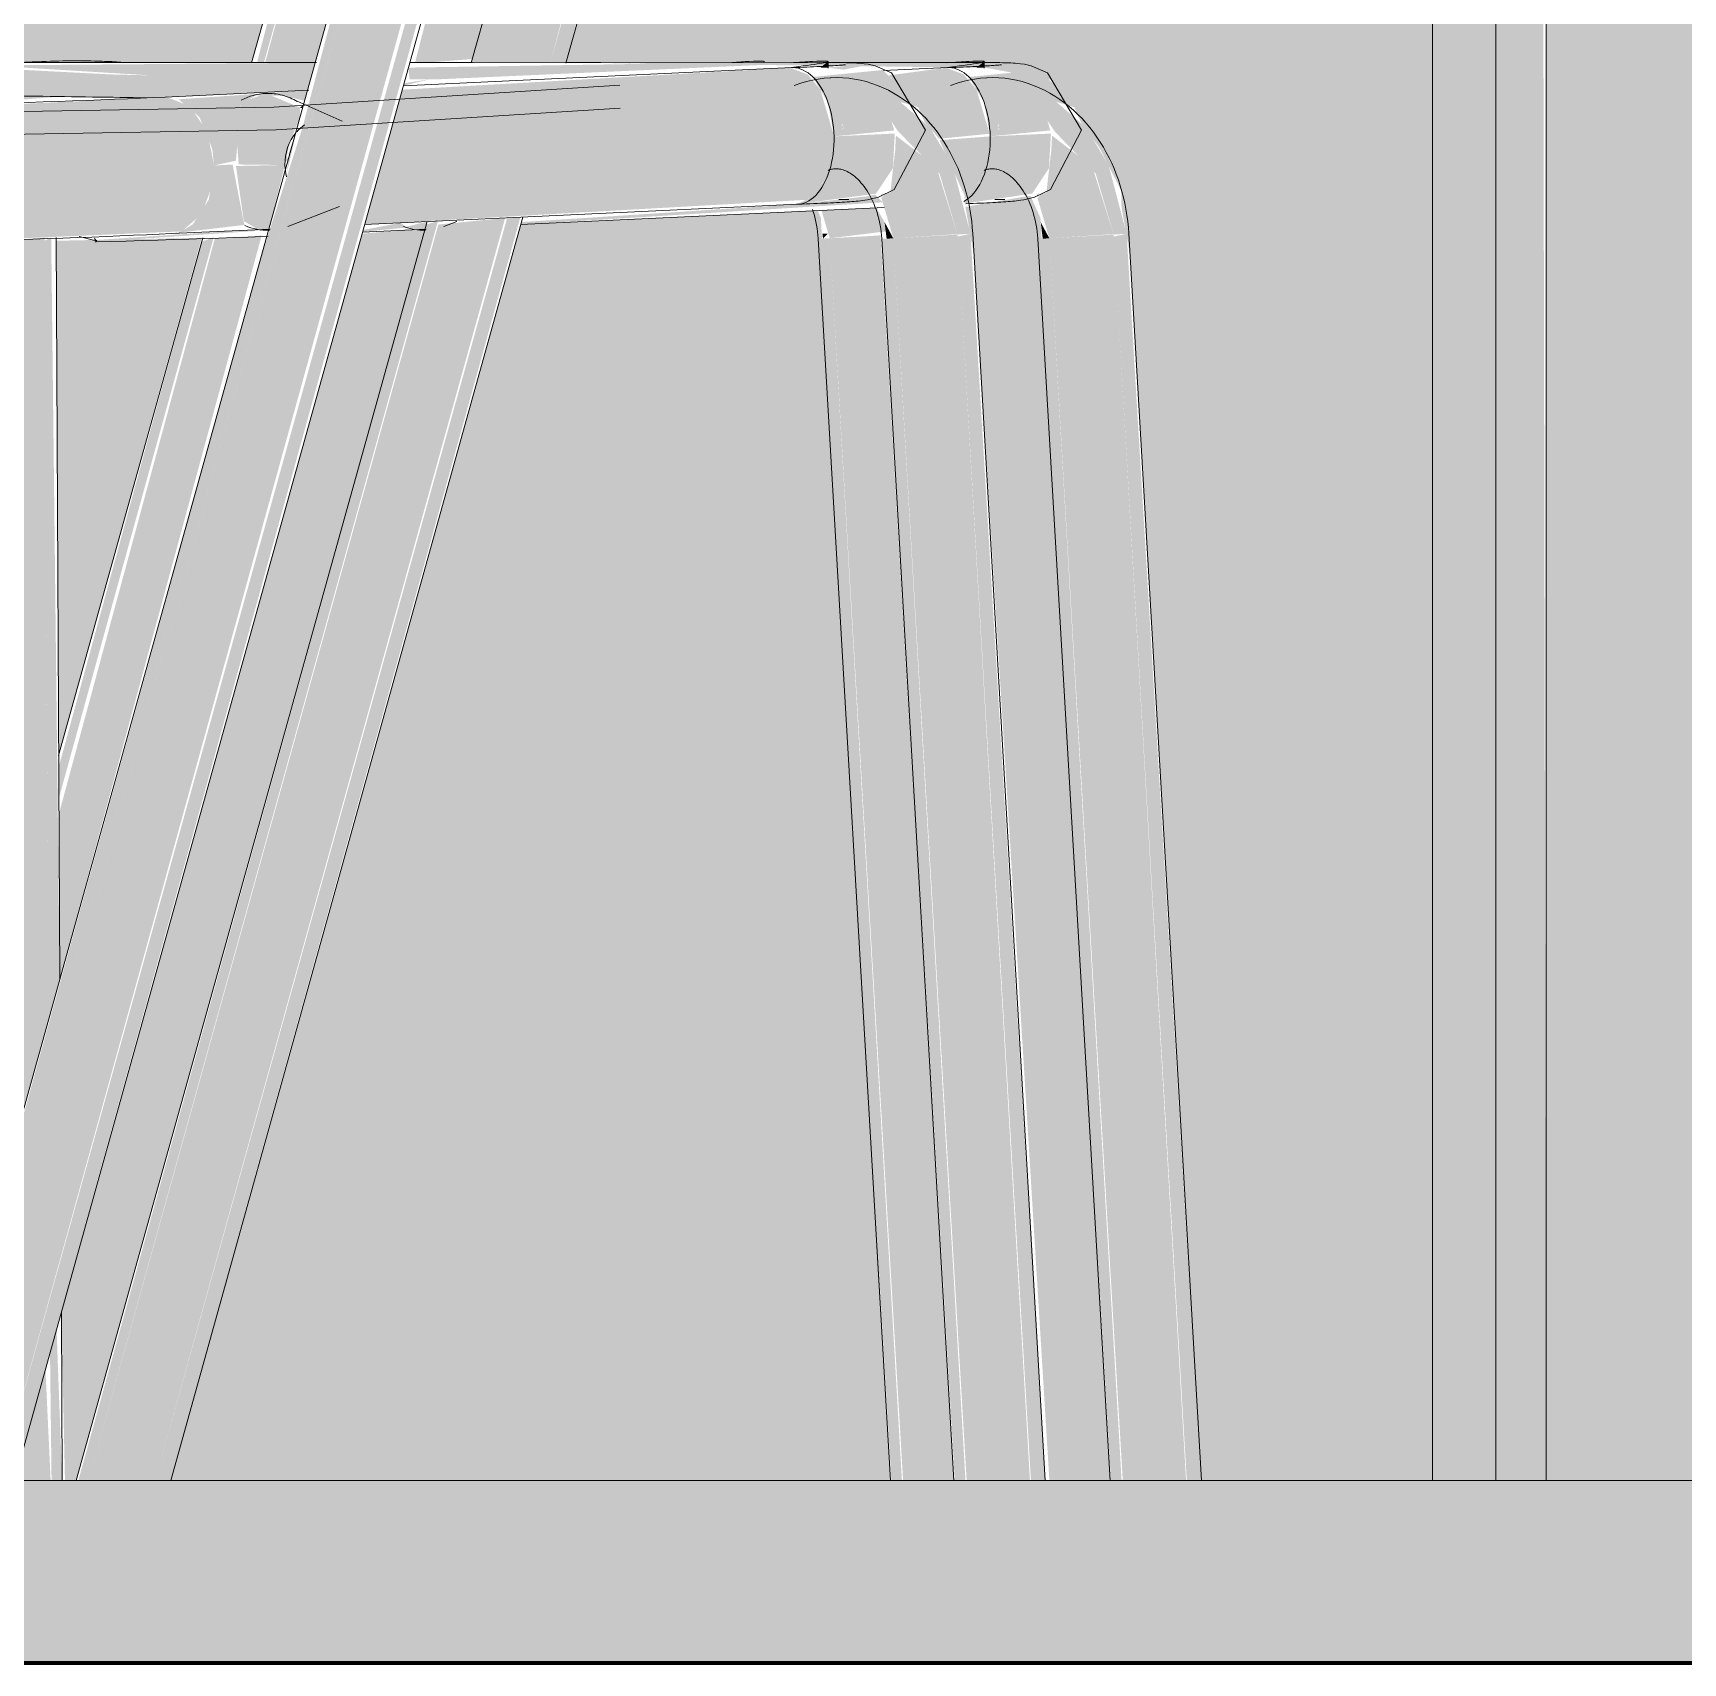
# Model space of a CAD drawing. Header units: inches. Extents: x 20478 to 36715, y -248 to 750.
# Drawn here: x 28123.75 to 28141.84, y 0 to 17.88 of the extents above; entities that cross this region are included whole.
import ezdxf

# ---------------------------------------------------------------- set-up
doc = ezdxf.new("R2010")
doc.units = ezdxf.units.IN
doc.header["$MEASUREMENT"] = 0
for name, color, linetype, lineweight in [('A-DOOR', 31, 'Continuous', 13), ('A-FLOR-OTLN', 90, 'Continuous', 9), ('A-GLAZ-CWMG', 51, 'Continuous', 9), ('C-TOPO', 7, 'Continuous', 9), ('I-FURN', 30, 'Continuous', 9)]:
    doc.layers.add(name, color=color, linetype=linetype, lineweight=lineweight)

# ---------------------------------------------------------------- blocks, each defined once
blk = doc.blocks.new('Falcon 7700 Series Pedestal Base - 36_ Square Top x 30_ - Wheelchair Height-460525-Elevation - South')
at = {"layer": 'I-FURN'}
blk.add_hatch(color=256, dxfattribs=at).paths.add_polyline_path([(26196.464, 2), (26196.464, 28.5), (26195.767, 28.5), (26195.767, 2)], flags=0)
blk.add_line((26195.767, 2), (26195.767, 28.5), dxfattribs=at)
blk = doc.blocks.new('HermanMiller_Collection_Air-Chair_SideChair_Arms - Arms-457867-Elevation - South')
at = {"layer": 'I-FURN'}
h = blk.add_hatch(color=256, dxfattribs=at)
h.paths.add_polyline_path([(26179.022, 3.445), (26179.722, 6.129), (26179.675, 6.268), (26179.02, 3.82), (26179.021, 3.642)], flags=0)
h.paths.add_polyline_path([(26180.704, 9.48), (26182.403, 15.635), (26182.273, 15.589), (26180.702, 9.819), (26180.703, 9.609)], flags=0)
h.paths.add_polyline_path([(26182.954, 17.551), (26183.841, 20.736), (26183.691, 20.675), (26182.878, 17.551), (26182.943, 17.551)], flags=0)
h = blk.add_hatch(color=256, dxfattribs=at)
h.paths.add_polyline_path([(26179.039, 2), (26179.183, 2), (26179.732, 4.112), (26179.675, 5.789), (26179.022, 3.445), (26179.031, 2)], flags=0)
h.paths.add_polyline_path([(26180.714, 7.494), (26182.928, 15.653), (26182.416, 15.624), (26180.705, 9.31), (26180.713, 7.654)], flags=0)
h.paths.add_polyline_path([(26183.517, 17.55), (26184.371, 20.667), (26184.19, 20.699), (26184.183, 20.73), (26183.818, 20.653), (26182.967, 17.551), (26183.453, 17.55)], flags=0)
for points in [[(26189.158, 15.624), (26189.772, 15.7), (26189.833, 15.675), (26189.669, 15.958), (26189.068, 15.93), (26189.143, 15.675)], [(26189.839, 2), (26189.95, 2), (26189.158, 15.624), (26189.033, 15.619), (26189.834, 2)], [(26189.085, 15.62), (26189.136, 15.675), (26189.078, 15.675), (26189.084, 15.629)], [(26190.329, 2), (26190.521, 2), (26189.716, 15.656), (26189.158, 15.624), (26189.963, 2), (26190.312, 2)]]:
    blk.add_hatch(color=256, dxfattribs=at).paths.add_polyline_path(points, flags=0)
for p, q in [((26183.702, 20.719), (26182.819, 17.55)), ((26182.284, 15.631), (26180.702, 9.954)), ((26189.032, 15.618), (26189.823, 2))]:
    blk.add_line(p, q, dxfattribs=at)
at = {"layer": 'I-FURN', "flags": 128}
blk.add_lwpolyline([(26188.969, 15.941), (26188.98, 15.907), (26188.99, 15.874), (26188.999, 15.839), (26189.007, 15.804), (26189.014, 15.768), (26189.02, 15.732), (26189.025, 15.695), (26189.029, 15.659), (26189.032, 15.622), (26189.032, 15.618)], dxfattribs=at)
at = {"layer": 'I-FURN'}
blk.add_open_spline([(26188.437, 17.558), (26188.45, 17.563), (26188.436, 17.57), (26188.304, 17.567), (26188.155, 17.557), (26188.085, 17.552)], degree=3, knots=[-0.6, -0.6, -0.6, -0.6, -0.4, -0.2, -0.0427058, -0.0427058, -0.0427058, -0.0427058], dxfattribs=at)
blk = doc.blocks.new('HermanMiller_Collection_Air-Chair_SideChair_Arms - Arms-V24-Elevation - South')
at = {"layer": 'I-FURN'}
h = blk.add_hatch(color=256, dxfattribs=at)
h.paths.add_polyline_path([(26181.028, 2), (26184.862, 15.813), (26184.734, 15.775), (26180.918, 2), (26180.967, 2)], flags=0)
h.paths.add_polyline_path([(26185.228, 17.549), (26185.364, 17.556), (26186.25, 20.736), (26186.1, 20.675), (26185.229, 17.55)], flags=0)
h = blk.add_hatch(color=256, dxfattribs=at)
h.paths.add_polyline_path([(26181.44, 2), (26181.761, 2), (26185.599, 15.847), (26184.867, 15.775), (26181.028, 2), (26181.335, 2)], flags=0)
h.paths.add_polyline_path([(26185.362, 17.55), (26186.096, 17.55), (26186.902, 20.625), (26186.715, 20.683), (26186.25, 20.734), (26185.362, 17.55)], flags=0)
h = blk.add_hatch(color=256, dxfattribs=at)
h.paths.add_polyline_path([(26181.761, 2), (26181.931, 2), (26185.766, 15.855), (26185.621, 15.848), (26182.457, 4.496)], flags=0)
h.paths.add_polyline_path([(26186.095, 17.55), (26186.265, 17.55), (26187.042, 20.512), (26186.939, 20.578), (26186.096, 17.55)], flags=0)
h = blk.add_hatch(color=256, dxfattribs=at)
h.paths.add_polyline_path([(26189.312, 17.473), (26189.704, 17.551), (26189.136, 17.495), (26189.27, 17.479)], flags=0)
h.paths.add_polyline_path([(26183.516, 17.549), (26183.517, 17.55), (26183.364, 17.549)], flags=0)
for points in [[(26190.846, 17.495), (26190.846, 17.558), (26190.767, 17.495)], [(26190.352, 16.715), (26190.912, 16.771), (26190.767, 17.255), (26190.629, 17.42), (26190.436, 17.495), (26189.808, 17.411), (26190.128, 17.062), (26190.2, 16.898), (26190.344, 16.731)], [(26192.272, 15.665), (26192.414, 15.674), (26192.215, 16.429), (26191.967, 16.841), (26191.613, 17.146), (26191.528, 17.153), (26191.513, 17.022), (26191.504, 16.976), (26191.629, 16.791), (26192.075, 16.333), (26192.165, 16.028)], [(26191.567, 15.624), (26192.27, 15.67), (26192.038, 16.409), (26191.596, 16.751), (26191.588, 16.587), (26191.568, 16.421), (26191.535, 16.129), (26191.472, 16.104), (26191.436, 16.067), (26191.553, 15.67)], [(26184.717, 15.714), (26184.743, 15.807), (26184.508, 15.749), (26184.617, 15.725)], [(26191.494, 15.62), (26191.567, 15.624), (26191.472, 15.8), (26191.493, 15.629)], [(26181.102, 15.599), (26181.087, 15.603), (26181.097, 15.6)], [(26181.102, 15.6), (26181.093, 15.648), (26181.101, 15.6)], [(26181.105, 15.585), (26183.005, 15.714), (26182.642, 15.708), (26181.123, 15.606)], [(26192.248, 2), (26192.359, 2), (26191.567, 15.624), (26191.441, 15.619), (26192.242, 2)], [(26192.721, 2), (26193.066, 2), (26192.272, 15.665), (26191.567, 15.624), (26192.372, 2), (26192.704, 2)], [(26193.077, 2), (26193.233, 2), (26192.414, 15.674), (26192.273, 15.643), (26193.074, 2)]]:
    blk.add_hatch(color=256, dxfattribs=at).paths.add_polyline_path(points, flags=0)
h = blk.add_hatch(color=256, dxfattribs=at)
h.paths.add_polyline_path([(26190.918, 16.742), (26191.577, 16.807), (26191.514, 17.018), (26191.528, 17.153), (26191.694, 17.105), (26191.84, 17.062), (26191.753, 17.184), (26191.694, 17.236), (26191.452, 17.47), (26190.684, 17.393), (26190.85, 17.117), (26190.915, 16.758)], flags=0)
h.paths.add_polyline_path([(26190.999, 16.851), (26191.013, 16.886), (26191.009, 16.851)], flags=0)
h.paths.add_polyline_path([(26191.004, 16.82), (26191.03, 16.845), (26191.013, 16.82)], flags=0)
h = blk.add_hatch(color=256, dxfattribs=at)
h.paths.add_polyline_path([(26184.036, 15.694), (26184.523, 15.743), (26184.454, 15.794), (26184.042, 15.716), (26184.037, 15.696)], flags=0)
h.paths.add_polyline_path([(26189.723, 16.071), (26189.746, 16.126), (26189.72, 16.1)], flags=0)
h.paths.add_polyline_path([(26185.771, 15.775), (26189.739, 16.019), (26189.657, 16.104), (26189.575, 16.085), (26188.794, 15.997), (26185.778, 15.802), (26185.774, 15.789)], flags=0)
h.paths.add_polyline_path([(26190.413, 16.011), (26190.424, 16.078), (26190.407, 16.028)], flags=0)
h.paths.add_polyline_path([(26190.635, 16.057), (26190.721, 16.104), (26190.871, 16.388), (26190.918, 16.742), (26190.361, 16.7), (26190.638, 16.091)], flags=0)
h = blk.add_hatch(color=256, dxfattribs=at)
h.paths.add_polyline_path([(26190.639, 16.006), (26191.378, 16.114), (26191.562, 16.392), (26191.584, 16.773), (26190.918, 16.742), (26190.791, 16.229), (26190.633, 16.036)], flags=0)
h.paths.add_polyline_path([(26191.788, 16.582), (26191.817, 16.615), (26191.773, 16.597)], flags=0)
h = blk.add_hatch(color=256, dxfattribs=at)
h.paths.add_polyline_path([(26180.219, 2), (26180.615, 2), (26180.558, 3.216), (26180.27, 2.183)], flags=0)
h.paths.add_polyline_path([(26179.896, 4.561), (26180.59, 7.05), (26180.548, 15.63), (26179.842, 15.585), (26179.889, 6.058)], flags=0)
h = blk.add_hatch(color=256, dxfattribs=at)
h.paths.add_polyline_path([(26180.66, 2), (26180.741, 2), (26180.68, 3.656), (26180.608, 3.397), (26180.625, 2)], flags=0)
h.paths.add_polyline_path([(26180.59, 7.05), (26180.714, 7.494), (26180.621, 15.632), (26180.548, 15.597), (26180.572, 10.745)], flags=0)
for p, q in [((26186.111, 20.719), (26185.228, 17.549)), ((26186.265, 17.545), (26187.075, 20.451)), ((26181.6, 17.552), (26183.53, 17.552)), ((26184.553, 17.551), (26185.241, 17.551)), ((26189.134, 17.551), (26190.797, 17.552)), ((26190.853, 17.491), (26190.853, 17.563)), ((26186.265, 17.551), (26186.647, 17.551)), ((26190.455, 17.496), (26189.748, 17.463)), ((26185.769, 15.774), (26189.756, 15.962)), ((26184.742, 15.807), (26180.894, 2)), ((26181.932, 2), (26185.794, 15.856)), ((26184.927, 15.754), (26185.068, 15.808)), ((26180.715, 7.497), (26180.674, 15.634)), ((26181.114, 15.597), (26180.929, 15.643)), ((26181.097, 15.622), (26181.114, 15.597)), ((26184.034, 15.693), (26184.733, 15.726)), ((26191.441, 15.618), (26192.232, 2)), ((26193.234, 2), (26192.439, 15.676)), ((26180.742, 2), (26180.733, 3.843))]:
    blk.add_line(p, q, dxfattribs=at)
at = {"layer": 'I-FURN', "flags": 128}
for points in [[(26191.919, 16.809), (26191.546, 17.439), (26191.369, 17.514), (26191.293, 17.532), (26191.249, 17.538), (26191.218, 17.542), (26191.192, 17.544), (26191.169, 17.546), (26191.146, 17.547), (26191.123, 17.548), (26191.1, 17.549), (26191.076, 17.55), (26191.052, 17.55), (26191.025, 17.551), (26190.998, 17.551), (26190.969, 17.552), (26190.939, 17.552), (26190.908, 17.552), (26190.876, 17.552), (26190.842, 17.552), (26190.807, 17.552), (26190.797, 17.552)], [(26191.042, 17.526), (26191.04, 17.526), (26191.033, 17.526), (26191.023, 17.525), (26191.01, 17.523), (26190.994, 17.522), (26190.976, 17.521), (26190.956, 17.52), (26190.934, 17.518), (26190.909, 17.517), (26190.883, 17.515), (26190.856, 17.514), (26190.826, 17.512), (26190.795, 17.51), (26190.763, 17.509), (26190.729, 17.507), (26190.694, 17.506), (26190.657, 17.504), (26190.62, 17.502), (26190.581, 17.501), (26190.541, 17.499), (26190.5, 17.498), (26190.458, 17.496), (26190.457, 17.496)], [(26190.876, 17.385), (26190.81, 17.38), (26190.745, 17.371), (26190.681, 17.359), (26190.617, 17.343), (26190.555, 17.325), (26190.493, 17.303), (26190.482, 17.298)], [(26192.439, 15.676), (26192.434, 15.743), (26192.427, 15.81), (26192.418, 15.876), (26192.407, 15.942), (26192.395, 16.008), (26192.38, 16.073), (26192.363, 16.137), (26192.344, 16.201), (26192.324, 16.264), (26192.301, 16.326), (26192.277, 16.388), (26192.25, 16.448), (26192.222, 16.508), (26192.191, 16.566), (26192.159, 16.623), (26192.125, 16.679), (26192.089, 16.734), (26192.051, 16.787), (26192.011, 16.838), (26191.969, 16.888), (26191.926, 16.937), (26191.88, 16.983), (26191.833, 17.028), (26191.784, 17.07), (26191.733, 17.11), (26191.681, 17.148), (26191.626, 17.184), (26191.571, 17.217), (26191.513, 17.248), (26191.454, 17.276), (26191.394, 17.301), (26191.333, 17.323), (26191.27, 17.342), (26191.207, 17.357), (26191.143, 17.37), (26191.078, 17.379), (26191.013, 17.385), (26190.947, 17.387), (26190.881, 17.385), (26190.876, 17.385)], [(26191.919, 16.809), (26191.578, 16.16), (26191.404, 16.077), (26191.33, 16.056), (26191.286, 16.047), (26191.255, 16.042), (26191.229, 16.038), (26191.206, 16.035), (26191.183, 16.033), (26191.161, 16.031), (26191.138, 16.029), (26191.114, 16.027), (26191.089, 16.025), (26191.063, 16.023), (26191.036, 16.022), (26191.007, 16.02), (26190.977, 16.018), (26190.946, 16.016), (26190.914, 16.014), (26190.88, 16.013), (26190.845, 16.011), (26190.809, 16.009), (26190.771, 16.008), (26190.733, 16.006), (26190.693, 16.004), (26190.652, 16.002)], [(26190.851, 16.369), (26190.864, 16.374), (26190.877, 16.378), (26190.89, 16.381), (26190.902, 16.383), (26190.914, 16.385), (26190.926, 16.386), (26190.928, 16.386)], [(26190.928, 16.386), (26190.94, 16.387), (26190.953, 16.386), (26190.965, 16.385), (26190.978, 16.384), (26190.991, 16.381), (26191.004, 16.378), (26191.018, 16.374), (26191.032, 16.369), (26191.047, 16.363), (26191.062, 16.356), (26191.078, 16.347), (26191.094, 16.338), (26191.11, 16.327), (26191.127, 16.315), (26191.144, 16.302), (26191.161, 16.287), (26191.178, 16.271), (26191.195, 16.253), (26191.213, 16.234), (26191.23, 16.214), (26191.247, 16.192), (26191.263, 16.169), (26191.28, 16.145), (26191.295, 16.119), (26191.311, 16.092), (26191.326, 16.064), (26191.34, 16.035), (26191.353, 16.004), (26191.366, 15.973), (26191.377, 15.941), (26191.388, 15.907), (26191.398, 15.874), (26191.408, 15.839), (26191.416, 15.804), (26191.423, 15.768), (26191.429, 15.732), (26191.434, 15.695), (26191.438, 15.659), (26191.44, 15.622), (26191.441, 15.618)], [(26191.079, 16.048), (26191.076, 16.049), (26191.069, 16.049), (26191.059, 16.049), (26191.046, 16.05), (26191.03, 16.05), (26191.012, 16.051), (26190.992, 16.051), (26190.97, 16.051)], [(26183, 15.647), (26182.935, 15.644), (26182.78, 15.638), (26182.622, 15.633), (26182.461, 15.627), (26182.297, 15.621), (26182.13, 15.615), (26181.961, 15.61), (26181.79, 15.604), (26181.617, 15.599), (26181.443, 15.594), (26181.267, 15.589), (26181.107, 15.585)]]:
    blk.add_lwpolyline(points, dxfattribs=at)
at = {"layer": 'I-FURN'}
for centre, major_axis, ratio, start_param, end_param in [((26185.159, 101.858), (0, 84.692), 0.707107, 3.229588, 3.231436), ((26184.707, 16.463), (0.021, 0.75), 0.90616, 2.837087, 3.199975), ((26181.086, 16.334), (-0.02, 0.75), 0.096081, 3.116798, 3.378597)]:
    blk.add_ellipse(centre, major_axis=major_axis, ratio=ratio, start_param=start_param, end_param=end_param, dxfattribs=at)
for points, knots in [([(26181.386, 17.555), (26181.324, 17.56), (26181.159, 17.568), (26180.843, 17.572), (26180.544, 17.564), (26180.364, 17.556), (26180.311, 17.553)], [-0.9453045, -0.9453045, -0.9453045, -0.9453045, -0.8, -0.6, -0.4, -0.3131267, -0.3131267, -0.3131267, -0.3131267]), ([(26190.532, 17.508), (26190.662, 17.525), (26190.856, 17.553), (26190.869, 17.571), (26190.7, 17.566), (26190.533, 17.555), (26190.437, 17.548)], [-1, -1, -1, -1, -0.7, -0.4, -0.2, 0, 0, 0, 0]), ([(26190.629, 16.029), (26190.66, 16.045), (26190.757, 16.119), (26190.886, 16.35), (26190.921, 16.611), (26190.918, 16.742)], [0.189717, 0.189717, 0.189717, 0.189717, 0.3333333, 0.6666667, 1, 1, 1, 1])]:
    blk.add_open_spline(points, degree=3, knots=knots, dxfattribs=at)
blk.add_open_spline([(26190.918, 16.742), (26190.915, 16.873), (26190.867, 17.135), (26190.693, 17.424), (26190.542, 17.495), (26190.469, 17.496)], degree=3, dxfattribs=at)
blk = doc.blocks.new('opening - opening-915839-Elevation - South')
at = {"layer": 'A-DOOR'}
h = blk.add_hatch(color=256, dxfattribs=at)
h.paths.add_polyline_path([(25989.89, 2), (26016.078, 2), (26016.078, 45.518), (25989.89, 45.518), (25989.89, 20.121)], flags=0)
h.paths.add_polyline_path([(26219.7, 2), (26219.853, 2), (26219.891, 15.675), (26219.207, 15.585), (26219.183, 3.855), (26219.592, 2.386)], flags=0)
h.paths.add_polyline_path([(26091.239, 2), (26093.176, 2), (26093.176, 8.948), (26092.37, 6.058)], flags=0)
h.paths.add_polyline_path([(26220.895, 2), (26230.225, 2), (26225.676, 15.675), (26225.516, 15.658), (26223.495, 15.759), (26220.801, 15.848), (26220.845, 15.776), (26220.895, 15.636), (26220.919, 15.629), (26220.852, 2)], flags=0)
h.paths.add_polyline_path([(26216.255, 2), (26212.415, 15.775), (26209.107, 15.893), (26209.11, 15.7), (26209.153, 15.619), (26208.376, 2), (26212.752, 2)], flags=0)
h.paths.add_polyline_path([(26100.744, 16.071), (26100.766, 16.127), (26100.74, 16.1)], flags=0)
h.paths.add_polyline_path([(26097.419, 2), (26101.541, 2), (26100.778, 15.848), (26100.667, 16.092), (26099.814, 15.997), (26097.419, 15.885), (26097.419, 6.058)], flags=0)
h.paths.add_polyline_path([(26104.153, 2), (26107.484, 2), (26107.484, 15.885), (26104.236, 16.092), (26104.172, 16.084), (26104.131, 15.978), (26104.129, 15.848), (26104.153, 15.619), (26103.362, 2), (26104.143, 2)], flags=0)
h.paths.add_polyline_path([(26206.692, 2), (26207.362, 2), (26208.222, 15.893), (26208.181, 15.974), (26207.412, 15.953), (26207.408, 15.775), (26207.441, 15.619), (26206.65, 2)], flags=0)
h.paths.add_polyline_path([(26204.953, 2), (26205.772, 15.676), (26205.971, 16.429), (26206.282, 16.906), (26206.338, 17.034), (26206.433, 17.184), (26206.491, 17.236), (26206.734, 17.47), (26207.34, 17.496), (26207.371, 17.552), (26207.609, 17.552), (26211.92, 17.552), (26210.911, 20.996), (26209.759, 24.236), (26209.756, 25.019), (26209.834, 25.428), (26210.078, 26.039), (26210.738, 26.648), (26211.492, 26.933), (26215.049, 27.611), (26218.549, 28.062), (26221.525, 28.276), (26225.13, 28.343), (26230.76, 28.224), (26231.081, 28.117), (26231.301, 28.001), (26231.558, 27.56), (26231.52, 27.37), (26231.279, 27.076), (26230.986, 26.817), (26230.736, 26.708), (26229.975, 26.355), (26229.795, 26.09), (26229.426, 25.296), (26229.252, 24.712), (26229.095, 23.793), (26228.751, 20.672), (26228.672, 18.094), (26228.799, 17.52), (26228.799, 17.456), (26228.799, 17.287), (26228.842, 17.332), (26228.996, 16.992), (26229.185, 16.853), (26229.37, 16.512), (26229.327, 16.07), (26229.159, 15.793), (26233.203, 3.467), (26233.203, 45.518), (26199.015, 45.518), (26199.015, 30), (26225.753, 30), (26225.753, 28.75), (26207.505, 28.75), (26207.505, 28.5), (26202.419, 28.5), (26202.419, 2), (26204.918, 2)], flags=0)
h.paths.add_polyline_path([(26191.435, 16.071), (26191.458, 16.126), (26191.432, 16.1)], flags=0)
h.paths.add_polyline_path([(26192.233, 2), (26191.469, 15.848), (26191.358, 16.092), (26190.646, 15.969), (26190.74, 15.433), (26191.567, 2), (26192.164, 2)], flags=0)
h.paths.add_polyline_path([(26167.251, 26.785), (26167.199, 26.876), (26167.216, 26.821)], flags=0)
h.paths.add_polyline_path([(26193.267, 2), (26195.767, 2), (26195.767, 28.5), (26190.681, 28.5), (26190.681, 28.75), (26172.432, 28.75), (26172.432, 30), (26197.015, 30), (26197.015, 45.518), (26162.828, 45.518), (26162.828, 2), (26164.502, 2), (26169.001, 15.836), (26168.825, 16.124), (26168.816, 16.512), (26169.11, 16.941), (26169.295, 17.162), (26169.352, 17.162), (26169.417, 17.318), (26169.414, 17.377), (26169.387, 17.52), (26169.456, 17.746), (26169.533, 18.263), (26169.548, 18.507), (26169.434, 20.672), (26169.022, 24.299), (26168.743, 25.344), (26168.472, 25.94), (26168.157, 26.418), (26168.044, 26.493), (26167.126, 26.863), (26166.942, 27.034), (26166.666, 27.37), (26166.629, 27.627), (26166.76, 27.741), (26166.698, 27.79), (26167.12, 28.121), (26167.607, 28.253), (26170.571, 28.342), (26173.817, 28.341), (26177.69, 28.234), (26181.052, 27.895), (26183.449, 27.56), (26186.073, 27.086), (26187.042, 26.833), (26187.635, 26.533), (26187.705, 26.432), (26187.966, 26.204), (26188.255, 25.749), (26188.439, 24.96), (26188.439, 24.589), (26188.362, 24.016), (26187.928, 22.733), (26186.946, 19.993), (26186.265, 17.551), (26190.846, 17.495), (26190.896, 17.489), (26191.576, 17.364), (26191.84, 17.062), (26191.911, 16.899), (26192.117, 16.615), (26192.355, 16.145), (26192.357, 15.974), (26192.452, 15.433), (26193.233, 2)], flags=0)
h.paths.add_polyline_path([(26182.457, 2), (26189.824, 2), (26189.061, 15.848), (26189.026, 15.928), (26185.77, 15.775), (26181.931, 2)], flags=0)
h.paths.add_polyline_path([(26180.895, 2), (26184.717, 15.714), (26184.549, 15.718), (26184.031, 15.675), (26180.732, 3.841), (26180.772, 2), (26180.888, 2)], flags=0)
h.paths.add_polyline_path([(26177.334, 2), (26177.291, 15.636), (26177.345, 15.675), (26177.402, 15.701), (26177.332, 15.896), (26172.428, 15.615), (26167.96, 2), (26177.291, 2)], flags=0)
h.paths.add_polyline_path([(26166.91, 2), (26171.345, 15.688), (26170.716, 15.615), (26166.277, 2), (26166.82, 2)], flags=0)
h.paths.add_polyline_path([(26156.538, 2), (26160.828, 2), (26160.828, 45.518), (26127.64, 45.518), (26127.64, 30), (26135.061, 30), (26135.061, 28.75), (26127.64, 28.75), (26127.675, 27.738), (26130.619, 28.094), (26132.937, 28.266), (26136.64, 28.346), (26140.045, 28.236), (26140.39, 28.117), (26140.609, 28.001), (26140.866, 27.56), (26140.828, 27.37), (26140.587, 27.076), (26140.295, 26.817), (26140.045, 26.708), (26139.289, 26.362), (26139.104, 26.09), (26138.734, 25.296), (26138.56, 24.712), (26138.403, 23.793), (26138.06, 20.672), (26137.981, 18.094), (26138.107, 17.52), (26138.107, 17.456), (26138.107, 17.287), (26138.15, 17.332), (26138.304, 16.992), (26138.493, 16.853), (26138.678, 16.512), (26138.636, 16.07), (26138.467, 15.793), (26142.992, 2), (26143.648, 2)], flags=0)
h.paths.add_polyline_path([(26139.259, 2), (26141.943, 2), (26137.459, 15.663), (26137.099, 15.668), (26135.893, 15.723), (26130.304, 15.973), (26130.113, 15.867), (26130.153, 15.776), (26130.203, 15.636), (26130.228, 15.643), (26130.18, 6.058), (26130.203, 2), (26136.016, 2)], flags=0)
h.paths.add_polyline_path([(26129.015, 2), (26129.162, 2), (26129.2, 15.675), (26128.744, 15.587), (26127.64, 15.606), (26127.64, 6.908), (26129.008, 2)], flags=0)
h.paths.add_polyline_path([(26123.64, 2), (26123.64, 14.172), (26123.085, 15.675), (26122.925, 15.658), (26121.166, 15.745), (26118.402, 15.848), (26118.419, 15.7), (26118.461, 15.619), (26117.67, 2), (26123.64, 2)], flags=0)
h.paths.add_polyline_path([(26232.634, 2), (26228.15, 15.663), (26227.814, 15.666), (26227.491, 15.658), (26231.972, 2), (26232.628, 2)], flags=0)
h.paths.add_polyline_path([(26235.203, 2), (26261.39, 2), (26261.39, 45.518), (26235.203, 45.518), (26235.203, 10.745)], flags=0)
h.paths.add_polyline_path([(26113.34, 2), (26113.664, 2), (26111.727, 8.948), (26111.727, 2)], flags=0)
h.paths.add_polyline_path([(26114.707, 2), (26114.853, 2), (26114.892, 15.675), (26114.436, 15.587), (26111.727, 15.655), (26111.727, 12.667), (26114.7, 2)], flags=0)
h.paths.add_polyline_path([(26116.67, 2), (26117.465, 15.938), (26116.002, 15.975), (26115.805, 15.867), (26115.845, 15.776), (26115.895, 15.636), (26115.919, 15.629), (26115.895, 2), (26116.635, 2)], flags=0)
h.paths.add_polyline_path([(26090.453, 2.896), (26093.176, 12.667), (26093.176, 15.686), (26090.453, 15.585), (26090.453, 6.058)], flags=0)
h.paths.add_polyline_path([(26102.451, 3.546), (26103.181, 15.676), (26103.379, 16.429), (26103.691, 16.906), (26103.746, 17.034), (26103.842, 17.184), (26103.9, 17.236), (26104.143, 17.47), (26104.749, 17.496), (26104.78, 17.552), (26105.018, 17.552), (26107.484, 17.55), (26107.431, 23.363), (26107.185, 24.179), (26107.168, 24.236), (26107.164, 25.019), (26107.242, 25.428), (26107.484, 26.129), (26107.475, 28.5), (26104.78, 28.5), (26104.78, 28.75), (26104.688, 28.75), (26104.688, 28.5), (26100.215, 28.5), (26100.215, 28.75), (26100.123, 28.75), (26100.123, 28.5), (26097.419, 28.5), (26097.442, 26.013), (26097.66, 25.428), (26097.738, 25.019), (26097.747, 24.589), (26097.679, 24.043), (26097.419, 23.219), (26097.419, 17.55), (26100.156, 17.495), (26100.884, 17.364), (26101.148, 17.062), (26101.219, 16.899), (26101.425, 16.615), (26101.663, 16.145), (26101.665, 15.974), (26101.761, 15.433), (26102.412, 4.221)], flags=0)
h.paths.add_polyline_path([(26179.02, 3.915), (26179.721, 6.431), (26179.666, 15.596), (26178.962, 15.585), (26179.009, 6.058)], flags=0)
h.paths.add_polyline_path([(26217.454, 3.915), (26217.435, 6.409), (26214.85, 15.675), (26214.177, 15.675), (26217.444, 3.951)], flags=0)
h.paths.add_polyline_path([(26217.484, 9.951), (26217.479, 15.597), (26215.908, 15.606), (26217.444, 10.093)], flags=0)
h.paths.add_polyline_path([(26180.702, 9.951), (26182.272, 15.63), (26180.674, 15.597), (26180.698, 10.592)], flags=0)
h.paths.add_polyline_path([(26219.479, 15.597), (26219.469, 15.677), (26219.479, 15.597)], flags=0)
h.paths.add_polyline_path([(26114.479, 15.597), (26114.469, 15.677), (26114.479, 15.597)], flags=0)
h.paths.add_polyline_path([(26128.788, 15.597), (26128.778, 15.677), (26128.787, 15.597)], flags=0)
h.paths.add_polyline_path([(26104.041, 15.978), (26104.163, 16.104), (26104.101, 16.071), (26104.044, 15.982)], flags=0)
h.paths.add_polyline_path([(26101.433, 16.011), (26101.472, 16.029), (26101.427, 16.028)], flags=0)
h.paths.add_polyline_path([(26192.125, 16.011), (26192.164, 16.029), (26192.119, 16.028)], flags=0)
h.paths.add_polyline_path([(26130.483, 17.46), (26130.699, 17.495), (26130.757, 17.496), (26130.986, 17.647), (26131.145, 17.78), (26131.588, 18.633), (26131.774, 19.251), (26132.092, 21.858), (26132.619, 25.72), (26132.539, 26.257), (26132.546, 26.437), (26132.217, 27.027), (26131.998, 27.223), (26130.168, 27.052), (26127.64, 26.73), (26127.64, 17.551), (26130.163, 17.5), (26130.45, 17.464)], flags=0)
h.paths.add_polyline_path([(26116.175, 17.46), (26116.39, 17.495), (26116.448, 17.496), (26116.678, 17.647), (26116.837, 17.78), (26117.279, 18.633), (26117.465, 19.251), (26117.773, 21.787), (26118.311, 25.72), (26118.231, 26.257), (26118.238, 26.437), (26117.908, 27.027), (26117.66, 27.221), (26115.859, 27.052), (26112.16, 26.556), (26111.727, 26.438), (26111.727, 17.55), (26115.854, 17.5), (26116.142, 17.464)], flags=0)
h.paths.add_polyline_path([(26187.519, 24.797), (26187.466, 24.809), (26187.514, 24.809)], flags=0)
h.paths.add_polyline_path([(26184.724, 17.55), (26185.24, 17.59), (26186.366, 21.414), (26187.366, 24.042), (26187.42, 24.046), (26187.497, 24.518), (26187.48, 25.03), (26187.528, 25.02), (26187.469, 25.163), (26187.437, 25.299), (26187.437, 25.355), (26187.053, 25.745), (26186.64, 25.879), (26186.465, 25.919), (26186.64, 25.428), (26186.718, 25.019), (26186.727, 24.589), (26186.651, 24.016), (26186.248, 22.819), (26185.234, 19.993), (26184.611, 17.55), (26184.66, 17.55)], flags=0)
h.paths.add_polyline_path([(26211.745, 25.705), (26211.588, 25.665), (26211.714, 25.688)], flags=0)
h.paths.add_polyline_path([(26213.654, 17.55), (26214.318, 17.59), (26213.319, 20.996), (26212.168, 24.236), (26212.191, 25.098), (26212.242, 25.428), (26212.339, 25.912), (26211.695, 25.647), (26211.446, 25.299), (26211.475, 25.296), (26211.398, 24.999), (26211.382, 24.566), (26211.331, 24.539), (26211.319, 24.409), (26211.395, 24.283), (26211.521, 24.038), (26211.554, 23.984), (26212.937, 20.121), (26213.654, 17.55)], flags=0)
h.paths.add_polyline_path([(26093.176, 17.55), (26093.176, 26.486), (26090.453, 26.878), (26090.487, 17.566), (26090.806, 17.552), (26093.073, 17.55)], flags=0)
h.paths.add_polyline_path([(26185.111, 24.797), (26185.057, 24.809), (26185.105, 24.809)], flags=0)
h.paths.add_polyline_path([(26182.82, 17.551), (26183.957, 21.414), (26184.957, 24.042), (26185.013, 24.054), (26185.088, 24.518), (26185.071, 25.03), (26185.119, 25.02), (26185.057, 25.171), (26185.028, 25.299), (26185.028, 25.355), (26184.617, 25.758), (26183.951, 26.013), (26183.115, 26.193), (26181.756, 26.438), (26178.504, 26.911), (26177.658, 26.97), (26177.509, 26.739), (26177.42, 26.451), (26177.292, 25.867), (26177.27, 25.078), (26178.328, 18.591), (26178.504, 18.205), (26178.853, 17.681), (26179.154, 17.569), (26182.518, 17.551)], flags=0)
h.paths.add_polyline_path([(26213.456, 25.705), (26213.359, 25.705), (26213.422, 25.686)], flags=0)
h.paths.add_polyline_path([(26215.366, 17.551), (26219.191, 17.606), (26219.428, 17.78), (26219.871, 18.633), (26220.056, 19.251), (26220.374, 21.858), (26220.902, 25.72), (26220.822, 26.257), (26220.829, 26.437), (26220.527, 26.97), (26220.422, 27), (26217.015, 26.533), (26214.48, 26.061), (26213.841, 25.884), (26213.36, 25.592), (26213.158, 25.299), (26213.187, 25.296), (26213.109, 24.999), (26213.094, 24.566), (26213.043, 24.539), (26213.031, 24.409), (26213.114, 24.26), (26213.233, 24.038), (26213.266, 23.984), (26214.649, 20.121), (26215.365, 17.552)], flags=0)
h.paths.add_polyline_path([(26169.066, 24.313), (26169.068, 24.324), (26169.064, 24.324)], flags=0)
h.paths.add_polyline_path([(26177.292, 24.485), (26177.293, 24.485), (26177.292, 24.485)], flags=0)
h.paths.add_polyline_path([(26211.408, 24.63), (26211.376, 24.825), (26211.417, 24.809), (26211.413, 24.732)], flags=0)
h.paths.add_polyline_path([(26213.12, 24.63), (26213.088, 24.825), (26213.128, 24.808), (26213.125, 24.732)], flags=0)
h.paths.add_polyline_path([(26167.199, 27.078), (26167.385, 27.181), (26167.319, 27.211), (26167.306, 27.153), (26167.213, 27.088)], flags=0)
h.paths.add_polyline_path([(26167.069, 27.076), (26167.196, 27.107), (26167.156, 27.153), (26167.072, 27.078)], flags=0)
h.paths.add_polyline_path([(26140.425, 27.076), (26140.301, 27.139), (26140.306, 27.078), (26140.397, 27.076)], flags=0)
h.paths.add_polyline_path([(26231.117, 27.076), (26230.993, 27.139), (26230.998, 27.078), (26231.089, 27.076)], flags=0)
h.paths.add_polyline_path([(26111.727, 27.491), (26114.542, 27.895), (26117.96, 28.249), (26118.127, 28.25), (26123.131, 28.333), (26123.64, 28.338), (26123.64, 28.75), (26116.813, 28.75), (26116.813, 28.5), (26114.523, 28.5), (26114.523, 28.75), (26114.432, 28.75), (26114.432, 28.5), (26111.727, 28.5), (26111.727, 27.592)], flags=0)
h.paths.add_polyline_path([(26093.176, 27.491), (26093.176, 28.5), (26090.471, 28.5), (26090.453, 27.884), (26092.445, 27.611), (26092.959, 27.527)], flags=0)
h.paths.add_polyline_path([(26109.606, 30), (26123.64, 30), (26123.64, 45.518), (26090.453, 45.518), (26090.453, 30), (26104.701, 30)], flags=0)
h.paths.add_polyline_path([(26162.828, 48.555), (26197.015, 48.555), (26197.015, 93.768), (26162.828, 93.768), (26162.828, 57.624)], flags=0)
h.paths.add_polyline_path([(26160.828, 48.555), (26160.828, 93.768), (26127.64, 93.768), (26127.64, 48.555), (26156.538, 48.555)], flags=0)
h.paths.add_polyline_path([(26199.015, 48.555), (26233.203, 48.555), (26233.203, 93.768), (26199.015, 93.768), (26199.015, 57.624)], flags=0)
h.paths.add_polyline_path([(26121.98, 48.555), (26123.64, 48.555), (26123.64, 93.768), (26090.453, 93.768), (26090.453, 48.555)], flags=0)
h.paths.add_polyline_path([(26235.203, 48.555), (26261.39, 48.555), (26261.39, 93.768), (26235.203, 93.768), (26235.203, 57.624)], flags=0)
h.paths.add_polyline_path([(25989.89, 48.555), (26016.078, 48.555), (26016.078, 93.768), (25989.89, 93.768), (25989.89, 57.624)], flags=0)
h.paths.add_polyline_path([(26128.015, 98), (26160.828, 98), (26160.828, 99.098), (26128.015, 99.098)], flags=0)
h.paths.add_polyline_path([(26227.224, 98), (26233.203, 98), (26233.203, 99.098), (26199.015, 99.098), (26199.015, 98), (26226.846, 98)], flags=0)
h.paths.add_polyline_path([(26162.828, 98), (26197.015, 98), (26197.015, 99.098), (26162.828, 99.098)], flags=0)
h.paths.add_polyline_path([(26235.203, 98), (26261.39, 98), (26261.39, 129.271), (26259.783, 134), (26235.203, 134), (26235.203, 119.043), (26235.436, 119.043), (26237.577, 118.566), (26239.472, 117.699), (26241.323, 116.282), (26241.624, 115.971), (26242.728, 114.61), (26243.629, 112.925), (26244.198, 111.049), (26244.39, 109.098), (26244.171, 107.017), (26243.419, 104.846), (26242.37, 103.097), (26240.921, 101.55), (26239.304, 100.399), (26237.48, 99.587), (26235.203, 99.077)], flags=0)
h.paths.add_polyline_path([(26232.441, 119.098), (26233.203, 119.098), (26233.203, 134), (26199.015, 134), (26199.015, 119.098), (26231.937, 119.098)], flags=0)
h.paths.add_polyline_path([(26160.828, 119.098), (26160.828, 134), (26128.015, 134), (26128.015, 119.098), (26156.538, 119.098)], flags=0)
h.paths.add_polyline_path([(26162.828, 119.098), (26197.015, 119.098), (26197.015, 134), (26162.828, 134), (26162.828, 132.629)], flags=0)
blk = doc.blocks.new('Falcon 7700 Series Pedestal Base - 36_ Square Top x 30_ - Wheelchair Height-V42-Elevation - South')
at = {"layer": 'I-FURN'}
blk.add_hatch(color=256, dxfattribs=at).paths.add_polyline_path([(26196.464, 2), (26197.015, 2), (26196.964, 28.5), (26196.464, 28.5), (26196.464, 10.745)], flags=0)
blk.add_line((26196.464, 2), (26196.464, 28.5), dxfattribs=at)
blk = doc.blocks.new('HermanMiller_Collection_Air-Chair_SideChair_Arms - Arms-V44-Elevation - South')
at = {"layer": 'I-FURN'}
for points in [[(26179.316, 2), (26184.538, 20.736), (26184.388, 20.675), (26183.381, 16.856), (26183.374, 16.829), (26182.927, 15.433), (26179.206, 2), (26179.255, 2)], [(26179.728, 2), (26180.049, 2), (26185.191, 20.625), (26185.003, 20.683), (26184.538, 20.734), (26179.316, 2), (26179.623, 2)], [(26180.049, 2), (26180.219, 2), (26185.33, 20.512), (26185.227, 20.578), (26181.18, 6.058)], [(26189.134, 17.495), (26189.134, 17.558), (26189.055, 17.495)], [(26179.715, 17.095), (26180.711, 17.179), (26179.715, 17.191), (26179.715, 17.096)], [(26183.184, 16.428), (26183.238, 16.68), (26183.351, 16.957), (26183.35, 17.058), (26182.976, 17.212), (26182.708, 17.117), (26182.684, 16.953), (26182.654, 16.733), (26182.677, 16.434), (26182.803, 16.432)], [(26179.447, 16.318), (26182.407, 16.423), (26182.331, 16.798), (26182.14, 17.073), (26181.887, 17.174), (26179.375, 17.054), (26179.434, 16.605), (26179.44, 16.512)], [(26183.376, 17.047), (26183.388, 17.088), (26183.35, 17.058)], [(26190.56, 15.665), (26190.702, 15.674), (26190.503, 16.429), (26190.255, 16.841), (26189.901, 17.146), (26189.816, 17.153), (26189.801, 17.022), (26189.792, 16.976), (26189.901, 16.805), (26190.363, 16.333), (26190.453, 16.028)], [(26183.207, 16.348), (26183.308, 16.786), (26183.229, 16.577), (26183.208, 16.362)], [(26189.855, 15.624), (26190.558, 15.67), (26190.327, 16.409), (26189.884, 16.751), (26189.876, 16.587), (26189.856, 16.421), (26189.824, 16.129), (26189.761, 16.104), (26189.725, 16.067), (26189.842, 15.67)], [(26179.393, 15.585), (26182.053, 15.7), (26182.273, 15.893), (26182.395, 16.229), (26182.407, 16.423), (26179.447, 16.318), (26179.411, 15.606)], [(26183.005, 15.714), (26183.184, 16.428), (26182.647, 16.417), (26182.733, 15.812), (26182.881, 15.727)], [(26189.782, 15.62), (26189.855, 15.624), (26189.76, 15.8), (26189.781, 15.629)], [(26190.536, 2), (26190.647, 2), (26189.855, 15.624), (26189.73, 15.619), (26190.53, 2)], [(26191.009, 2), (26191.354, 2), (26190.56, 15.665), (26189.855, 15.624), (26190.66, 2), (26190.992, 2)], [(26191.47, 2), (26191.521, 2), (26190.702, 15.674), (26190.561, 15.643), (26191.365, 2), (26191.447, 2)]]:
    blk.add_hatch(color=256, dxfattribs=at).paths.add_polyline_path(points, flags=0)
h = blk.add_hatch(color=256, dxfattribs=at)
h.paths.add_polyline_path([(26184.844, 17.367), (26188.406, 17.525), (26187.992, 17.551), (26184.538, 17.496), (26184.551, 17.367), (26184.843, 17.367)], flags=0)
h.paths.add_polyline_path([(26183.466, 17.368), (26183.516, 17.549), (26179.931, 17.52), (26181.887, 17.4), (26182.985, 17.368)], flags=0)
h = blk.add_hatch(color=256, dxfattribs=at)
h.paths.add_polyline_path([(26181.658, 17.165), (26183.432, 17.246), (26183.466, 17.368), (26181.28, 17.421), (26178.788, 17.55), (26177.529, 17.425), (26177.964, 17.277), (26178.425, 17.208), (26181.65, 17.165)], flags=0)
h.paths.add_polyline_path([(26184.482, 17.296), (26184.768, 17.367), (26184.491, 17.326)], flags=0)
h.paths.add_polyline_path([(26178.004, 17.3), (26177.695, 17.371), (26177.988, 17.305)], flags=0)
h = blk.add_hatch(color=256, dxfattribs=at)
h.paths.add_polyline_path([(26182.407, 16.423), (26182.646, 16.475), (26182.701, 17.088), (26182.862, 17.191), (26183.163, 17.188), (26183.4, 17.132), (26183.432, 17.246), (26182.017, 17.148), (26182.247, 16.953), (26182.387, 16.605)], flags=0)
h.paths.add_polyline_path([(26183.187, 16.46), (26183.22, 16.486), (26183.196, 16.558)], flags=0)
h.paths.add_polyline_path([(26184.263, 16.51), (26189.206, 16.742), (26189.055, 17.255), (26188.917, 17.42), (26188.724, 17.495), (26184.471, 17.254), (26184.29, 16.605)], flags=0)
h = blk.add_hatch(color=256, dxfattribs=at)
h.paths.add_polyline_path([(26189.206, 16.742), (26189.865, 16.807), (26189.802, 17.018), (26189.816, 17.153), (26189.983, 17.105), (26190.128, 17.062), (26190.041, 17.184), (26189.983, 17.236), (26189.74, 17.47), (26188.972, 17.393), (26189.138, 17.117), (26189.203, 16.758)], flags=0)
h.paths.add_polyline_path([(26189.287, 16.851), (26189.301, 16.886), (26189.297, 16.851)], flags=0)
h.paths.add_polyline_path([(26189.292, 16.82), (26189.318, 16.845), (26189.301, 16.82)], flags=0)
h = blk.add_hatch(color=256, dxfattribs=at)
h.paths.add_polyline_path([(26181.924, 15.675), (26182.744, 15.771), (26182.729, 15.817), (26182.611, 16.433), (26182.407, 16.423), (26182.349, 16.048), (26182.172, 15.775), (26182.038, 15.697)], flags=0)
h.paths.add_polyline_path([(26184.059, 15.775), (26188.899, 16.046), (26189.009, 16.104), (26189.159, 16.388), (26189.206, 16.742), (26184.263, 16.51), (26184.062, 15.789)], flags=0)
h = blk.add_hatch(color=256, dxfattribs=at)
h.paths.add_polyline_path([(26188.794, 15.997), (26189.666, 16.114), (26189.851, 16.392), (26189.872, 16.773), (26189.206, 16.742), (26189.079, 16.229), (26188.937, 16.064), (26188.899, 16.046)], flags=0)
h.paths.add_polyline_path([(26190.076, 16.582), (26190.105, 16.615), (26190.061, 16.597)], flags=0)
for p, q in [((26184.399, 20.719), (26179.182, 2)), ((26180.22, 2), (26185.363, 20.451)), ((26179.526, 17.552), (26183.529, 17.551)), ((26189.141, 17.491), (26189.141, 17.563)), ((26188.743, 17.496), (26184.482, 17.296)), ((26183.445, 17.247), (26181.87, 17.173)), ((26183.81, 16.908), (26183.254, 17.157)), ((26183.215, 15.754), (26183.783, 15.972)), ((26184.057, 15.774), (26188.808, 15.997)), ((26181.94, 15.675), (26183.021, 15.726)), ((26189.729, 15.618), (26190.52, 2)), ((26191.522, 2), (26190.727, 15.676))]:
    blk.add_line(p, q, dxfattribs=at)
at = {"layer": 'I-FURN', "flags": 128}
for points in [[(26184.553, 17.551), (26186.961, 17.55), (26189.085, 17.552)], [(26190.207, 16.809), (26189.834, 17.439), (26189.657, 17.514), (26189.581, 17.532), (26189.537, 17.538), (26189.506, 17.542), (26189.48, 17.544), (26189.457, 17.546), (26189.434, 17.547), (26189.412, 17.548), (26189.388, 17.549), (26189.365, 17.55), (26189.34, 17.55), (26189.313, 17.551), (26189.286, 17.551), (26189.257, 17.552), (26189.228, 17.552), (26189.196, 17.552), (26189.164, 17.552), (26189.13, 17.552), (26189.095, 17.552), (26189.085, 17.552)], [(26189.33, 17.526), (26189.328, 17.526), (26189.321, 17.526), (26189.311, 17.525), (26189.298, 17.523), (26189.282, 17.522), (26189.264, 17.521), (26189.244, 17.52), (26189.222, 17.518), (26189.197, 17.517), (26189.172, 17.515), (26189.144, 17.514), (26189.114, 17.512), (26189.083, 17.51), (26189.051, 17.509), (26189.017, 17.507), (26188.982, 17.506), (26188.946, 17.504), (26188.908, 17.502), (26188.869, 17.501), (26188.829, 17.499), (26188.788, 17.498), (26188.746, 17.496), (26188.745, 17.496)], [(26189.164, 17.385), (26189.098, 17.38), (26189.033, 17.371), (26188.969, 17.359), (26188.905, 17.343), (26188.843, 17.325), (26188.781, 17.303), (26188.77, 17.298)], [(26190.727, 15.676), (26190.722, 15.743), (26190.715, 15.81), (26190.706, 15.876), (26190.696, 15.942), (26190.683, 16.008), (26190.668, 16.073), (26190.651, 16.137), (26190.632, 16.201), (26190.612, 16.264), (26190.589, 16.326), (26190.565, 16.388), (26190.538, 16.448), (26190.51, 16.508), (26190.479, 16.566), (26190.447, 16.623), (26190.413, 16.679), (26190.377, 16.734), (26190.339, 16.787), (26190.299, 16.838), (26190.257, 16.888), (26190.214, 16.937), (26190.168, 16.983), (26190.121, 17.028), (26190.072, 17.07), (26190.021, 17.11), (26189.969, 17.148), (26189.914, 17.184), (26189.859, 17.217), (26189.801, 17.248), (26189.743, 17.276), (26189.682, 17.301), (26189.621, 17.323), (26189.559, 17.342), (26189.495, 17.357), (26189.431, 17.37), (26189.366, 17.379), (26189.301, 17.385), (26189.235, 17.387), (26189.169, 17.385), (26189.164, 17.385)], [(26170.806, 17.195), (26176.929, 16.956), (26183.061, 17.063), (26186.857, 17.303)], [(26170.806, 16.945), (26176.943, 16.706), (26183.089, 16.814), (26186.861, 17.053)], [(26181.87, 17.173), (26181.738, 17.167), (26181.601, 17.161), (26181.459, 17.155), (26181.314, 17.149), (26181.165, 17.143), (26181.012, 17.137), (26180.855, 17.132), (26180.696, 17.126), (26180.533, 17.12), (26180.368, 17.115), (26180.201, 17.109), (26180.031, 17.104), (26179.86, 17.098), (26179.687, 17.093), (26179.513, 17.088), (26179.354, 17.084)], [(26190.207, 16.809), (26189.866, 16.16), (26189.692, 16.077), (26189.618, 16.056), (26189.574, 16.047), (26189.543, 16.042), (26189.517, 16.038), (26189.494, 16.035), (26189.471, 16.033), (26189.449, 16.031), (26189.426, 16.029), (26189.402, 16.027), (26189.377, 16.025), (26189.351, 16.023), (26189.324, 16.022), (26189.295, 16.02), (26189.265, 16.018), (26189.234, 16.016), (26189.202, 16.014), (26189.168, 16.013), (26189.133, 16.011), (26189.097, 16.009), (26189.059, 16.008), (26189.021, 16.006), (26188.981, 16.004), (26188.94, 16.002), (26188.899, 16.001), (26188.856, 15.999), (26188.813, 15.998), (26188.805, 15.997)], [(26189.14, 16.369), (26189.153, 16.374), (26189.165, 16.378), (26189.178, 16.381), (26189.19, 16.383), (26189.202, 16.385), (26189.214, 16.386), (26189.216, 16.386)], [(26189.216, 16.386), (26189.228, 16.387), (26189.241, 16.386), (26189.253, 16.385), (26189.266, 16.384), (26189.279, 16.381), (26189.292, 16.378), (26189.306, 16.374), (26189.32, 16.369), (26189.335, 16.363), (26189.35, 16.356), (26189.366, 16.347), (26189.382, 16.338), (26189.398, 16.327), (26189.415, 16.315), (26189.432, 16.302), (26189.449, 16.287), (26189.466, 16.271), (26189.484, 16.253), (26189.501, 16.234), (26189.518, 16.214), (26189.535, 16.192), (26189.551, 16.169), (26189.568, 16.145), (26189.584, 16.119), (26189.599, 16.092), (26189.614, 16.064), (26189.628, 16.035), (26189.641, 16.004), (26189.654, 15.973), (26189.666, 15.941), (26189.677, 15.907), (26189.687, 15.874), (26189.696, 15.839), (26189.704, 15.804), (26189.711, 15.768), (26189.717, 15.732), (26189.722, 15.695), (26189.726, 15.659), (26189.729, 15.622), (26189.729, 15.618)], [(26189.367, 16.048), (26189.364, 16.049), (26189.357, 16.049), (26189.347, 16.049), (26189.334, 16.05), (26189.318, 16.05), (26189.3, 16.051), (26189.28, 16.051), (26189.258, 16.051)], [(26181.94, 15.675), (26181.805, 15.669), (26181.666, 15.663), (26181.522, 15.657), (26181.375, 15.65), (26181.223, 15.644), (26181.068, 15.638), (26180.91, 15.633), (26180.749, 15.627), (26180.585, 15.621), (26180.418, 15.615), (26180.249, 15.61), (26180.078, 15.604), (26179.905, 15.599), (26179.731, 15.594), (26179.555, 15.589), (26179.395, 15.585)]]:
    blk.add_lwpolyline(points, dxfattribs=at)
at = {"layer": 'I-FURN'}
for centre, major_axis, ratio, start_param, end_param in [((26183.447, 101.858), (0, 84.692), 0.707107, 3.229588, 3.231436), ((26182.995, 16.463), (0.021, 0.75), 0.90616, 0.058382, 0.474106), ((26182.995, 16.463), (0.021, 0.75), 0.90616, 6.079768, 6.341567), ((26182.995, 16.463), (0.021, 0.75), 0.90616, 5.817968, 6.072395), ((26183.637, 16.444), (0.014, 0.5), 0.90616, 0.581981, 0.82502), ((26183.637, 16.444), (0.014, 0.5), 0.90616, 0.84378, 1.629178), ((26183.637, 16.444), (0.014, 0.5), 0.90616, 1.629178, 1.890978), ((26182.995, 16.463), (0.021, 0.75), 0.90616, 2.793375, 3.199975)]:
    blk.add_ellipse(centre, major_axis=major_axis, ratio=ratio, start_param=start_param, end_param=end_param, dxfattribs=at)
for points, knots in [([(26188.82, 17.508), (26188.95, 17.525), (26189.144, 17.553), (26189.158, 17.571), (26188.989, 17.566), (26188.821, 17.555), (26188.725, 17.548)], [-1, -1, -1, -1, -0.7, -0.4, -0.2, 0, 0, 0, 0]), ([(26179.715, 17.193), (26179.937, 17.19), (26180.374, 17.184), (26181.004, 17.175), (26181.424, 17.168), (26181.637, 17.165), (26181.661, 17.165)], [-1, -1, -1, -1, -0.75, -0.5, -0.25, -0.2192051, -0.2192051, -0.2192051, -0.2192051])]:
    blk.add_open_spline(points, degree=3, knots=knots, dxfattribs=at)
for points in [[(26189.206, 16.742), (26189.203, 16.873), (26189.155, 17.135), (26188.981, 17.424), (26188.83, 17.495), (26188.757, 17.496)], [(26188.794, 15.997), (26188.867, 15.996), (26189.015, 16.065), (26189.174, 16.35), (26189.209, 16.611), (26189.206, 16.742)]]:
    blk.add_open_spline(points, degree=3, dxfattribs=at)
blk = doc.blocks.new('Rectangular Mullion - Rectangular Mullion 1-779229-Elevation - South')
at = {"layer": 'A-GLAZ-CWMG'}
blk.add_hatch(color=256, dxfattribs=at).paths.add_polyline_path([(26089.453, 0), (26125.64, 0), (26125.64, 2), (26089.453, 2), (26089.453, 1.37)], flags=0)
blk.add_line((26125.64, 2), (26089.453, 2), dxfattribs=at)
blk = doc.blocks.new('Rectangular Mullion - Rectangular Mullion 1-827449-Elevation - South')
at = {"layer": 'A-GLAZ-CWMG'}
blk.add_hatch(color=256, dxfattribs=at).paths.add_polyline_path([(26016.078, 2), (26018.078, 2), (26018.078, 96), (26016.078, 96), (26016.078, 20.121)], flags=0)
for p in [(26016.078, 96), (26018.078, 2)]:
    blk.add_line(p, (26016.078, 2), dxfattribs=at)

msp = doc.modelspace()

# ---------------------------------------------------------------- linework, layer by layer
at = {"layer": 'A-FLOR-OTLN'}
msp.add_line((28133.064, 0), (28132.323, 0), dxfattribs=at)
at = {"layer": 'C-TOPO', "lineweight": 70}
msp.add_line((28307.212, 0), (25579.672, 0), dxfattribs=at)
at = {"layer": 'C-TOPO'}
msp.add_line((28307.212, 0), (25579.672, 0), dxfattribs=at)

# ---------------------------------------------------------------- block references
at = {"layer": 'A-DOOR'}
msp.add_blockref('opening - opening-915839-Elevation - South', (1943.324, 0), dxfattribs=at)
at = {"layer": 'A-GLAZ-CWMG'}
for name, p in [('Rectangular Mullion - Rectangular Mullion 1-827449-Elevation - South', (2124.261, 0)), ('Rectangular Mullion - Rectangular Mullion 1-779229-Elevation - South', (2015.699, 0)), ('Rectangular Mullion - Rectangular Mullion 1-779229-Elevation - South', (2051.886, 0))]:
    msp.add_blockref(name, p, dxfattribs=at)
at = {"layer": 'I-FURN'}
for name in ['Falcon 7700 Series Pedestal Base - 36_ Square Top x 30_ - Wheelchair Height-460525-Elevation - South', 'Falcon 7700 Series Pedestal Base - 36_ Square Top x 30_ - Wheelchair Height-V42-Elevation - South', 'HermanMiller_Collection_Air-Chair_SideChair_Arms - Arms-457867-Elevation - South', 'HermanMiller_Collection_Air-Chair_SideChair_Arms - Arms-V44-Elevation - South', 'HermanMiller_Collection_Air-Chair_SideChair_Arms - Arms-V24-Elevation - South']:
    msp.add_blockref(name, (1943.324, 0), dxfattribs=at)

doc.saveas('drawing.dxf')
